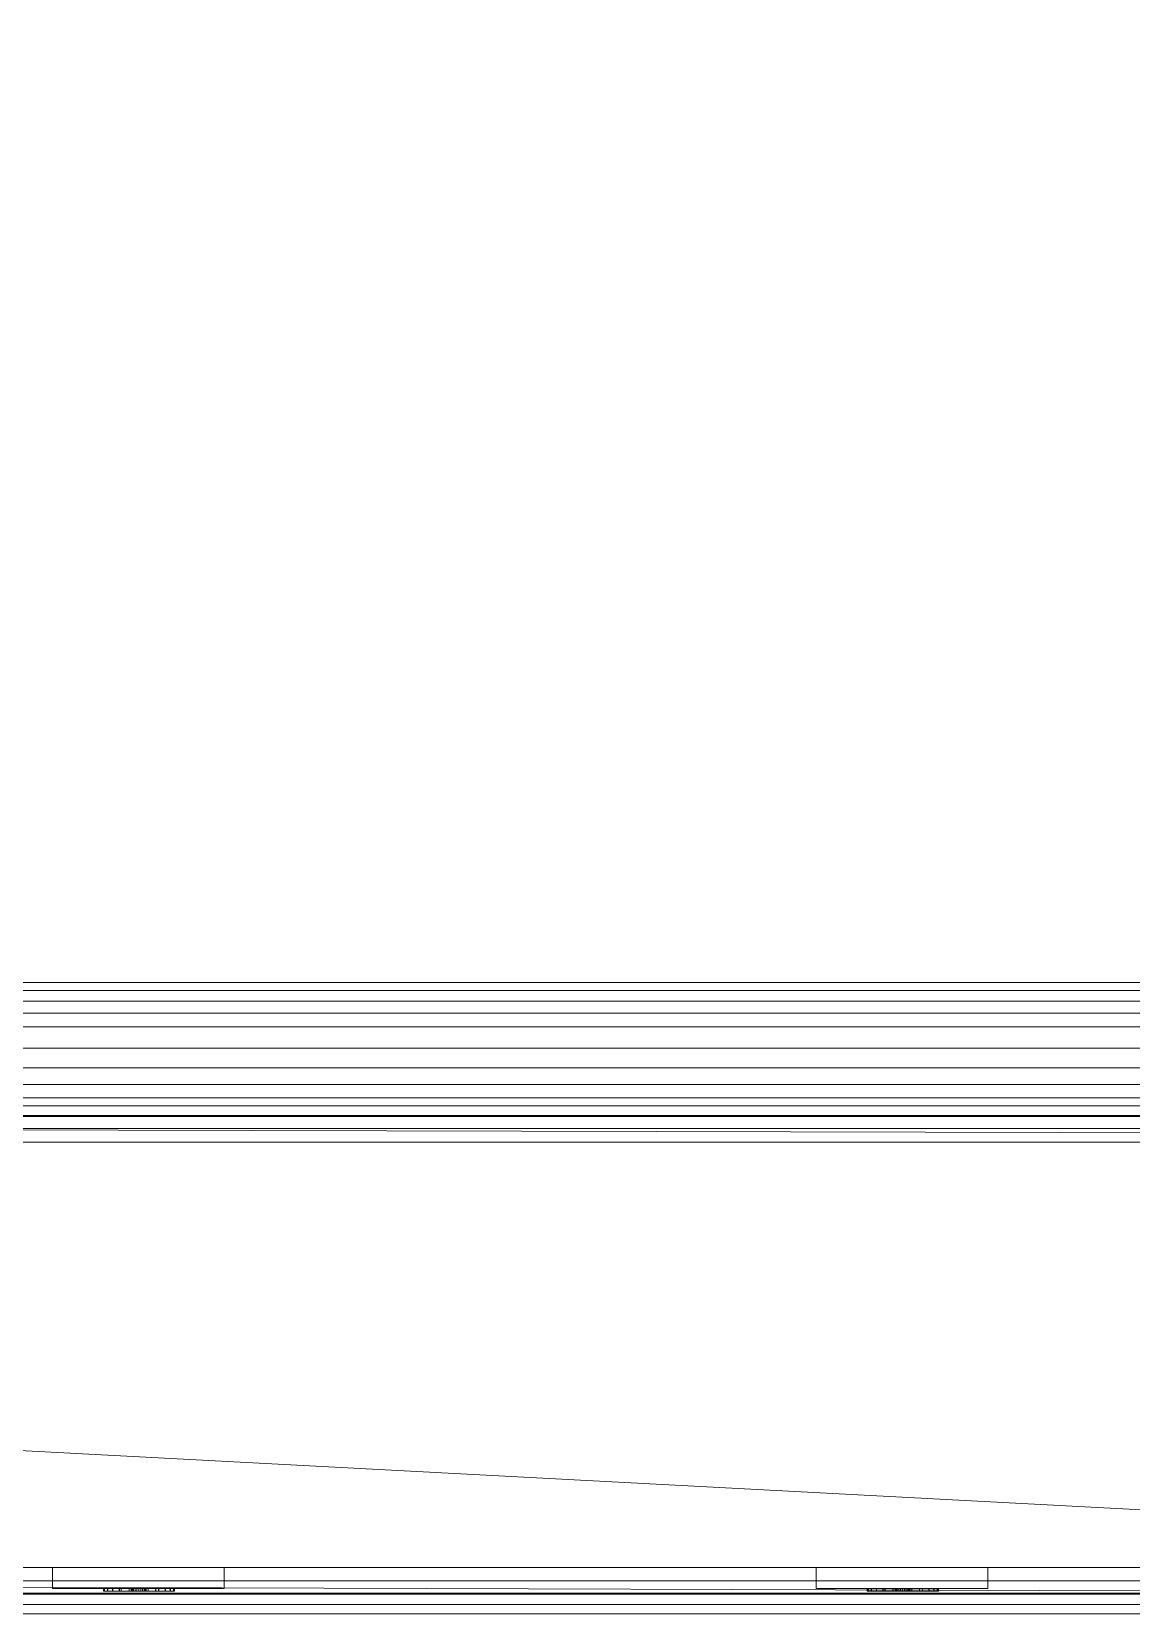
# Model space of a CAD drawing. Header units: inches. Extents: x -550 to 0, y -429 to 0.
# Drawn here: x -99.61 to -78.94, y -244 to -214.37 of the extents above; entities that cross this region are included whole.
import ezdxf

# ---------------------------------------------------------------- set-up
doc = ezdxf.new("R2010")
doc.units = ezdxf.units.IN
doc.header["$MEASUREMENT"] = 0
for name, color, linetype, lineweight in [('A-CLNG', 13, 'Continuous', 13), ('A-FLOR', 192, 'Continuous', 13), ('A-GENM', 13, 'Continuous', 9), ('A-WALL', 113, 'Continuous', 13), ('E-ELEC-FIXT', 91, 'Continuous', 9)]:
    doc.layers.add(name, color=color, linetype=linetype, lineweight=lineweight)

# ---------------------------------------------------------------- blocks, each defined once
blk = doc.blocks.new('Generic Models 34 - Generic Models 7-724973-_3D_')
at = {"layer": 'A-GENM'}
mesh = blk.add_polyface(dxfattribs=at)
corners = [(-6.5, -235.25, 105.805), (-209.425, -235.25, 105.805), (-215.5, -227.721, 105.805), (-215.5, -92, 105.805), (-6.5, -92, 105.805), (-48.5, -118, 105.805), (-175.5, -118, 105.805), (-195.5, -138, 105.805), (-195.5, -193.25, 105.805), (-175.5, -213.25, 105.805), (-48.5, -213.25, 105.805), (-28.5, -193.25, 105.805), (-28.5, -138, 105.805)]
mesh.append_faces([[corners[k] for k in face] for face in [(11, 0, 10)]], dxfattribs={"vtx0": -1, "vtx1": -1})
mesh.append_faces([[corners[k] for k in face] for face in [(4, 12, 5), (12, 4, 0, 11), (3, 6, 7), (10, 0, 1, 9), (2, 8, 9, 1)]], dxfattribs={"vtx0": -1, "vtx2": -1})
mesh.append_faces([[corners[k] for k in face] for face in [(3, 4, 5, 6), (2, 3, 7, 8)]], dxfattribs={"vtx1": -1, "vtx3": -1})
mesh = blk.add_polyface(dxfattribs=at)
corners = [(-6.5, -235.25, 111.906), (-6.5, -92, 111.906), (-215.5, -92, 111.906), (-215.5, -227.721, 111.906), (-209.425, -235.25, 111.906), (-48.5, -118, 111.906), (-28.5, -138, 111.906), (-28.5, -193.25, 111.906), (-48.5, -213.25, 111.906), (-175.5, -213.25, 111.906), (-195.5, -193.25, 111.906), (-195.5, -138, 111.906), (-175.5, -118, 111.906)]
mesh.append_faces([[corners[k] for k in face] for face in [(8, 0, 7), (6, 1, 5), (12, 2, 11)]], dxfattribs={"vtx0": -1, "vtx1": -1})
mesh.append_faces([[corners[k] for k in face] for face in [(3, 10, 11, 2), (2, 12, 5, 1)]], dxfattribs={"vtx0": -1, "vtx2": -1})
mesh.append_faces([[corners[k] for k in face] for face in [(4, 0, 8, 9), (3, 4, 9, 10), (6, 7, 0, 1)]], dxfattribs={"vtx1": -1, "vtx3": -1})
mesh = blk.add_polyface(dxfattribs=at)
corners = [(-6.5, -235.25, 111.906), (-209.425, -235.25, 111.906), (-209.425, -235.25, 105.805), (-6.5, -235.25, 105.805)]
mesh.append_faces([[corners[k] for k in face] for face in [(0, 1, 2, 3)]])
blk = doc.blocks.new('Generic Models 39 - Generic Models 12-725292-_3D_')
at = {"layer": 'A-GENM'}
mesh = blk.add_polyface(dxfattribs=at)
corners = [(-215.5, -92, 106), (-215.5, -227.721, 106), (-209.425, -235.25, 106), (-6.5, -235.25, 106), (-6.5, -92, 106), (-9.5, -232.25, 106), (-207.991, -232.25, 106), (-212.5, -226.661, 106), (-212.5, -95, 106), (-9.5, -95, 106)]
mesh.append_faces([[corners[k] for k in face] for face in [(8, 0, 1, 7), (0, 8, 9, 4)]], dxfattribs={"vtx0": -1, "vtx2": -1})
mesh.append_faces([[corners[k] for k in face] for face in [(6, 7, 1, 2), (9, 5, 3, 4), (5, 6, 2, 3)]], dxfattribs={"vtx1": -1, "vtx3": -1})
mesh = blk.add_polyface(dxfattribs=at)
corners = [(-208.389, -233.082, 105.445), (-208.269, -232.831, 105.506), (-208.159, -232.6, 105.624), (-208.064, -232.403, 105.792), (-207.991, -232.25, 106), (-9.5, -232.25, 106), (-9.347, -232.403, 105.792), (-9.15, -232.6, 105.624), (-8.919, -232.831, 105.506), (-8.668, -233.082, 105.445)]
mesh.append_faces([[corners[k] for k in face] for face in [(5, 6, 3, 4)]], dxfattribs={"vtx1": -1})
mesh.append_faces([[corners[k] for k in face] for face in [(2, 3, 6, 7), (7, 8, 1, 2)]], dxfattribs={"vtx1": -1, "vtx3": -1})
mesh.append_faces([[corners[k] for k in face] for face in [(8, 9, 0, 1)]], dxfattribs={"vtx3": -1})
mesh = blk.add_polyface(dxfattribs=at)
corners = [(-209.028, -234.418, 104.555), (-208.91, -234.172, 104.889), (-208.759, -233.856, 105.158), (-208.582, -233.486, 105.347), (-208.389, -233.082, 105.445), (-8.668, -233.082, 105.445), (-8.264, -233.486, 105.347), (-7.894, -233.856, 105.158), (-7.578, -234.172, 104.889), (-7.332, -234.418, 104.555)]
mesh.append_faces([[corners[k] for k in face] for face in [(0, 1, 8, 9)]], dxfattribs={"vtx1": -1})
mesh.append_faces([[corners[k] for k in face] for face in [(2, 3, 6, 7), (7, 8, 1, 2)]], dxfattribs={"vtx1": -1, "vtx3": -1})
mesh.append_faces([[corners[k] for k in face] for face in [(3, 4, 5, 6)]], dxfattribs={"vtx3": -1})
mesh = blk.add_polyface(dxfattribs=at)
corners = [(-209.425, -235.25, 104), (-209.305, -234.999, 104.061), (-209.195, -234.768, 104.179), (-209.101, -234.571, 104.346), (-209.028, -234.418, 104.555), (-7.332, -234.418, 104.555), (-7.179, -234.571, 104.346), (-6.982, -234.768, 104.179), (-6.751, -234.999, 104.061), (-6.5, -235.25, 104)]
mesh.append_faces([[corners[k] for k in face] for face in [(5, 6, 3, 4)]], dxfattribs={"vtx1": -1})
mesh.append_faces([[corners[k] for k in face] for face in [(2, 3, 6, 7), (7, 8, 1, 2)]], dxfattribs={"vtx1": -1, "vtx3": -1})
mesh.append_faces([[corners[k] for k in face] for face in [(8, 9, 0, 1)]], dxfattribs={"vtx3": -1})
mesh = blk.add_polyface(dxfattribs=at)
corners = [(-209.425, -235.25, 106), (-209.425, -235.25, 104), (-6.5, -235.25, 104), (-6.5, -235.25, 106)]
mesh.append_faces([[corners[k] for k in face] for face in [(0, 1, 2, 3)]])
blk = doc.blocks.new('Switch 4 - Switch 4-645439-_3D_')
at = {"layer": 'E-ELEC-FIXT'}
mesh = blk.add_polyface(dxfattribs=at)
corners = [(-1.612, 0.394), (-1.612, 0.394, 4.893), (1.612, 0.394, 4.893), (1.612, 0.394)]
mesh.append_faces([[corners[k] for k in face] for face in [(2, 3, 0, 1)]])
mesh = blk.add_polyface(dxfattribs=at)
corners = [(-1.612, 0.394), (1.612, 0.394), (1.612, 0), (-1.612, 0)]
mesh.append_faces([[corners[k] for k in face] for face in [(0, 1, 2, 3)]])
mesh = blk.add_polyface(dxfattribs=at)
corners = [(1.612, 0.394, 4.893), (-1.612, 0.394, 4.893), (-1.612, 0, 4.893), (1.612, 0, 4.893)]
mesh.append_faces([[corners[k] for k in face] for face in [(0, 1, 2, 3)]])
mesh = blk.add_polyface(dxfattribs=at)
corners = [(-1.612, 0.394, 4.893), (-1.612, 0.394), (-1.612, 0), (-1.612, 0, 4.893)]
mesh.append_faces([[corners[k] for k in face] for face in [(0, 1, 2, 3)]])
mesh = blk.add_polyface(dxfattribs=at)
corners = [(0.358, 0.444, 2.841), (-0.384, 0.444, 2.841), (-0.509, 0.444, 2.948), (-0.604, 0.444, 3.083), (-0.663, 0.444, 3.237), (-0.683, 0.444, 3.4), (-0.663, 0.444, 3.563), (-0.604, 0.444, 3.717), (-0.509, 0.444, 3.851), (-0.384, 0.444, 3.959), (0.358, 0.444, 3.959), (0.482, 0.444, 3.851), (0.577, 0.444, 3.717), (0.636, 0.444, 3.563), (0.656, 0.444, 3.4), (0.636, 0.444, 3.237), (0.577, 0.444, 3.083), (0.482, 0.444, 2.948), (-0.183, 0.444, 3.735), (-0.328, 0.444, 3.735), (-0.328, 0.444, 3.317), (-0.183, 0.444, 3.317), (0.17, 0.444, 3.7), (0.17, 0.444, 3.346), (0.32, 0.444, 3.346), (0.32, 0.444, 3.7), (0.131, 0.444, 2.904), (0.131, 0.444, 3.04), (0.126, 0.444, 3.076), (0.112, 0.444, 3.11), (0.09, 0.444, 3.139), (0.06, 0.444, 3.162), (0.026, 0.444, 3.176), (-0.01, 0.444, 3.181), (-0.046, 0.444, 3.176), (-0.08, 0.444, 3.162), (-0.11, 0.444, 3.139), (-0.132, 0.444, 3.11), (-0.146, 0.444, 3.076), (-0.151, 0.444, 3.04), (-0.151, 0.444, 2.904), (0.356, 0.444, 1.346), (-0.383, 0.444, 1.346), (-0.507, 0.444, 1.453), (-0.601, 0.444, 1.587), (-0.66, 0.444, 1.74), (-0.68, 0.444, 1.903), (-0.66, 0.444, 2.065), (-0.601, 0.444, 2.218), (-0.507, 0.444, 2.352), (-0.383, 0.444, 2.459), (0.356, 0.444, 2.459), (0.48, 0.444, 2.352), (0.574, 0.444, 2.218), (0.633, 0.444, 2.065), (0.653, 0.444, 1.903), (0.633, 0.444, 1.74), (0.574, 0.444, 1.587), (0.48, 0.444, 1.453), (-0.183, 0.444, 2.199), (-0.326, 0.444, 2.199), (-0.326, 0.444, 1.846), (-0.183, 0.444, 1.846), (0.169, 0.444, 2.202), (0.169, 0.444, 1.849), (0.319, 0.444, 1.849), (0.319, 0.444, 2.202), (0.13, 0.444, 1.409), (0.13, 0.444, 1.544), (0.125, 0.444, 1.581), (0.111, 0.444, 1.614), (0.089, 0.444, 1.643), (0.06, 0.444, 1.666), (0.026, 0.444, 1.68), (-0.01, 0.444, 1.684), (-0.046, 0.444, 1.68), (-0.08, 0.444, 1.666), (-0.109, 0.444, 1.643), (-0.131, 0.444, 1.614), (-0.146, 0.444, 1.581), (-0.15, 0.444, 1.544), (-0.15, 0.444, 1.409)]
mesh.append_faces([[corners[k] for k in face] for face in [(28, 17, 27), (25, 13, 24), (5, 20, 4), (69, 58, 68), (66, 54, 65), (46, 61, 45)]], dxfattribs={"vtx0": -1, "vtx1": -1})
mesh.append_faces([[corners[k] for k in face] for face in [(10, 22, 18, 9), (51, 63, 59, 50)]], dxfattribs={"vtx0": -1, "vtx1": -1, "vtx2": -1})
mesh.append_faces([[corners[k] for k in face] for face in [(0, 26, 27, 17), (23, 30, 31), (24, 28, 29), (23, 31, 32), (24, 15, 16), (23, 32, 33), (21, 35, 36), (21, 34, 35), (21, 36, 37, 20), (2, 38, 39), (6, 19, 20, 5), (9, 18, 19, 8), (41, 67, 68, 58), (64, 71, 72), (65, 69, 70), (64, 72, 73), (65, 56, 57), (59, 63, 64, 62), (64, 73, 74), (62, 76, 77), (62, 75, 76), (62, 77, 78, 61), (43, 79, 80), (50, 59, 60, 49), (47, 60, 61, 46)]], dxfattribs={"vtx0": -1, "vtx2": -1})
mesh.append_faces([[corners[k] for k in face] for face in [(24, 16, 17, 28), (20, 37, 38, 2), (65, 57, 58, 69), (61, 78, 79, 43)]], dxfattribs={"vtx0": -1, "vtx2": -1, "vtx3": -1})
mesh.append_faces([[corners[k] for k in face] for face in [(24, 13, 14, 15), (25, 11, 12, 13), (20, 2, 3, 4), (19, 6, 7, 8), (65, 54, 55, 56), (61, 43, 44, 45), (60, 47, 48, 49)]], dxfattribs={"vtx0": -1, "vtx3": -1})
mesh.append_faces([[corners[k] for k in face] for face in [(53, 54, 66, 52)]], dxfattribs={"vtx1": -1, "vtx2": -1})
mesh.append_faces([[corners[k] for k in face] for face in [(33, 34, 21, 23), (74, 75, 62, 64)]], dxfattribs={"vtx1": -1, "vtx2": -1, "vtx3": -1})
mesh.append_faces([[corners[k] for k in face] for face in [(40, 26, 0, 1), (29, 30, 23, 24), (25, 22, 10, 11), (22, 23, 21, 18), (39, 40, 1, 2), (81, 67, 41, 42), (70, 71, 64, 65), (66, 63, 51, 52), (80, 81, 42, 43)]], dxfattribs={"vtx1": -1, "vtx3": -1})
mesh = blk.add_polyface(dxfattribs=at)
corners = [(-0.384, 0.444, 3.959), (-0.509, 0.444, 3.851), (-0.604, 0.444, 3.717), (-0.663, 0.444, 3.563), (-0.683, 0.444, 3.4), (-0.663, 0.444, 3.237), (-0.604, 0.444, 3.083), (-0.509, 0.444, 2.948), (-0.384, 0.444, 2.841), (-0.384, 0.394, 2.841), (-0.509, 0.394, 2.948), (-0.604, 0.394, 3.083), (-0.663, 0.394, 3.237), (-0.683, 0.394, 3.4), (-0.663, 0.394, 3.563), (-0.604, 0.394, 3.717), (-0.509, 0.394, 3.851), (-0.384, 0.394, 3.959)]
mesh.append_faces([[corners[k] for k in face] for face in [(9, 10, 7, 8), (0, 1, 16, 17)]], dxfattribs={"vtx1": -1})
mesh.append_faces([[corners[k] for k in face] for face in [(10, 11, 6, 7), (11, 12, 5, 6), (4, 5, 12, 13), (13, 14, 3, 4), (14, 15, 2, 3), (15, 16, 1, 2)]], dxfattribs={"vtx1": -1, "vtx3": -1})
mesh = blk.add_polyface(dxfattribs=at)
corners = [(0.358, 0.394, 2.841), (0.482, 0.394, 2.948), (0.577, 0.394, 3.083), (0.636, 0.394, 3.237), (0.656, 0.394, 3.4), (0.636, 0.394, 3.563), (0.577, 0.394, 3.717), (0.482, 0.394, 3.851), (0.358, 0.394, 3.959), (-0.384, 0.394, 3.959), (-0.509, 0.394, 3.851), (-0.604, 0.394, 3.717), (-0.663, 0.394, 3.563), (-0.683, 0.394, 3.4), (-0.663, 0.394, 3.237), (-0.604, 0.394, 3.083), (-0.509, 0.394, 2.948), (-0.384, 0.394, 2.841), (-0.183, 0.394, 3.735), (-0.183, 0.394, 3.317), (-0.328, 0.394, 3.317), (-0.328, 0.394, 3.735), (0.17, 0.394, 3.7), (0.32, 0.394, 3.7), (0.32, 0.394, 3.346), (0.17, 0.394, 3.346), (0.131, 0.394, 2.904), (-0.151, 0.394, 2.904), (-0.151, 0.394, 3.04), (-0.146, 0.394, 3.076), (-0.132, 0.394, 3.11), (-0.11, 0.394, 3.139), (-0.08, 0.394, 3.162), (-0.046, 0.394, 3.176), (-0.01, 0.394, 3.181), (0.026, 0.394, 3.176), (0.06, 0.394, 3.162), (0.09, 0.394, 3.139), (0.112, 0.394, 3.11), (0.126, 0.394, 3.076), (0.131, 0.394, 3.04), (0.356, 0.394, 1.346), (0.48, 0.394, 1.453), (0.574, 0.394, 1.587), (0.633, 0.394, 1.74), (0.653, 0.394, 1.903), (0.633, 0.394, 2.065), (0.574, 0.394, 2.218), (0.48, 0.394, 2.352), (0.356, 0.394, 2.459), (-0.383, 0.394, 2.459), (-0.507, 0.394, 2.352), (-0.601, 0.394, 2.218), (-0.66, 0.394, 2.065), (-0.68, 0.394, 1.903), (-0.66, 0.394, 1.74), (-0.601, 0.394, 1.587), (-0.507, 0.394, 1.453), (-0.383, 0.394, 1.346), (-0.183, 0.394, 2.199), (-0.183, 0.394, 1.846), (-0.326, 0.394, 1.846), (-0.326, 0.394, 2.199), (0.169, 0.394, 2.202), (0.319, 0.394, 2.202), (0.319, 0.394, 1.849), (0.169, 0.394, 1.849), (0.13, 0.394, 1.409), (-0.15, 0.394, 1.409), (-0.15, 0.394, 1.544), (-0.146, 0.394, 1.581), (-0.131, 0.394, 1.614), (-0.109, 0.394, 1.643), (-0.08, 0.394, 1.666), (-0.046, 0.394, 1.68), (-0.01, 0.394, 1.684), (0.026, 0.394, 1.68), (0.06, 0.394, 1.666), (0.089, 0.394, 1.643), (0.111, 0.394, 1.614), (0.125, 0.394, 1.581), (0.13, 0.394, 1.544)]
mesh.append_faces([[corners[k] for k in face] for face in [(29, 16, 28), (21, 12, 20), (4, 24, 3), (70, 57, 69), (62, 53, 61), (45, 65, 44)]], dxfattribs={"vtx0": -1, "vtx1": -1})
mesh.append_faces([[corners[k] for k in face] for face in [(17, 27, 28, 16), (27, 17, 0, 26), (19, 31, 32), (20, 29, 30), (19, 32, 33), (20, 14, 15), (22, 18, 19, 25), (19, 33, 34), (25, 36, 37), (25, 35, 36), (25, 37, 38, 24), (1, 39, 40), (5, 23, 24, 4), (8, 22, 23, 7), (58, 68, 69, 57), (68, 58, 41, 67), (60, 72, 73), (61, 70, 71), (60, 73, 74), (61, 55, 56), (60, 74, 75), (66, 77, 78), (66, 76, 77), (66, 78, 79, 65), (42, 80, 81), (49, 63, 64, 48), (46, 64, 65, 45)]], dxfattribs={"vtx0": -1, "vtx2": -1})
mesh.append_faces([[corners[k] for k in face] for face in [(20, 15, 16, 29), (24, 38, 39, 1), (61, 56, 57, 70), (65, 79, 80, 42)]], dxfattribs={"vtx0": -1, "vtx2": -1, "vtx3": -1})
mesh.append_faces([[corners[k] for k in face] for face in [(20, 12, 13, 14), (21, 10, 11, 12), (24, 1, 2, 3), (23, 5, 6, 7), (61, 53, 54, 55), (65, 42, 43, 44), (64, 46, 47, 48)]], dxfattribs={"vtx0": -1, "vtx3": -1})
mesh.append_faces([[corners[k] for k in face] for face in [(52, 53, 62, 51)]], dxfattribs={"vtx1": -1, "vtx2": -1})
mesh.append_faces([[corners[k] for k in face] for face in [(8, 9, 18, 22), (34, 35, 25, 19), (49, 50, 59, 63), (75, 76, 66, 60)]], dxfattribs={"vtx1": -1, "vtx2": -1, "vtx3": -1})
mesh.append_faces([[corners[k] for k in face] for face in [(30, 31, 19, 20), (21, 18, 9, 10), (40, 26, 0, 1), (71, 72, 60, 61), (62, 59, 50, 51), (59, 60, 66, 63), (81, 67, 41, 42)]], dxfattribs={"vtx1": -1, "vtx3": -1})
mesh = blk.add_polyface(dxfattribs=at)
corners = [(-0.383, 0.444, 2.459), (-0.507, 0.444, 2.352), (-0.601, 0.444, 2.218), (-0.66, 0.444, 2.065), (-0.68, 0.444, 1.903), (-0.66, 0.444, 1.74), (-0.601, 0.444, 1.587), (-0.507, 0.444, 1.453), (-0.383, 0.444, 1.346), (-0.383, 0.394, 1.346), (-0.507, 0.394, 1.453), (-0.601, 0.394, 1.587), (-0.66, 0.394, 1.74), (-0.68, 0.394, 1.903), (-0.66, 0.394, 2.065), (-0.601, 0.394, 2.218), (-0.507, 0.394, 2.352), (-0.383, 0.394, 2.459)]
mesh.append_faces([[corners[k] for k in face] for face in [(9, 10, 7, 8), (0, 1, 16, 17)]], dxfattribs={"vtx1": -1})
mesh.append_faces([[corners[k] for k in face] for face in [(10, 11, 6, 7), (11, 12, 5, 6), (4, 5, 12, 13), (13, 14, 3, 4), (14, 15, 2, 3), (15, 16, 1, 2)]], dxfattribs={"vtx1": -1, "vtx3": -1})
mesh = blk.add_polyface(dxfattribs=at)
corners = [(0.358, 0.444, 3.959), (-0.384, 0.444, 3.959), (-0.384, 0.394, 3.959), (0.358, 0.394, 3.959)]
mesh.append_faces([[corners[k] for k in face] for face in [(3, 0, 1, 2)]])
mesh = blk.add_polyface(dxfattribs=at)
corners = [(-0.384, 0.444, 2.841), (0.358, 0.444, 2.841), (0.358, 0.394, 2.841), (-0.384, 0.394, 2.841)]
mesh.append_faces([[corners[k] for k in face] for face in [(0, 1, 2, 3)]])
mesh = blk.add_polyface(dxfattribs=at)
corners = [(0.356, 0.444, 2.459), (-0.383, 0.444, 2.459), (-0.383, 0.394, 2.459), (0.356, 0.394, 2.459)]
mesh.append_faces([[corners[k] for k in face] for face in [(3, 0, 1, 2)]])
mesh = blk.add_polyface(dxfattribs=at)
corners = [(-0.383, 0.444, 1.346), (0.356, 0.444, 1.346), (0.356, 0.394, 1.346), (-0.383, 0.394, 1.346)]
mesh.append_faces([[corners[k] for k in face] for face in [(3, 0, 1, 2)]])
mesh = blk.add_polyface(dxfattribs=at)
corners = [(-0.183, 0.444, 3.317), (-0.328, 0.444, 3.317), (-0.328, 0.394, 3.317), (-0.183, 0.394, 3.317)]
mesh.append_faces([[corners[k] for k in face] for face in [(0, 1, 2, 3)]])
mesh = blk.add_polyface(dxfattribs=at)
corners = [(-0.328, 0.444, 3.317), (-0.328, 0.444, 3.735), (-0.328, 0.394, 3.735), (-0.328, 0.394, 3.317)]
mesh.append_faces([[corners[k] for k in face] for face in [(0, 1, 2, 3)]])
mesh = blk.add_polyface(dxfattribs=at)
corners = [(-0.328, 0.444, 3.735), (-0.183, 0.444, 3.735), (-0.183, 0.394, 3.735), (-0.328, 0.394, 3.735)]
mesh.append_faces([[corners[k] for k in face] for face in [(3, 0, 1, 2)]])
mesh = blk.add_polyface(dxfattribs=at)
corners = [(-0.183, 0.444, 1.846), (-0.326, 0.444, 1.846), (-0.326, 0.394, 1.846), (-0.183, 0.394, 1.846)]
mesh.append_faces([[corners[k] for k in face] for face in [(0, 1, 2, 3)]])
mesh = blk.add_polyface(dxfattribs=at)
corners = [(-0.326, 0.444, 1.846), (-0.326, 0.444, 2.199), (-0.326, 0.394, 2.199), (-0.326, 0.394, 1.846)]
mesh.append_faces([[corners[k] for k in face] for face in [(0, 1, 2, 3)]])
mesh = blk.add_polyface(dxfattribs=at)
corners = [(-0.326, 0.444, 2.199), (-0.183, 0.444, 2.199), (-0.183, 0.394, 2.199), (-0.326, 0.394, 2.199)]
mesh.append_faces([[corners[k] for k in face] for face in [(3, 0, 1, 2)]])
mesh = blk.add_polyface(dxfattribs=at)
corners = [(-0.183, 0.444, 3.735), (-0.183, 0.444, 3.317), (-0.183, 0.394, 3.317), (-0.183, 0.394, 3.735)]
mesh.append_faces([[corners[k] for k in face] for face in [(0, 1, 2, 3)]])
mesh = blk.add_polyface(dxfattribs=at)
corners = [(-0.183, 0.444, 2.199), (-0.183, 0.444, 1.846), (-0.183, 0.394, 1.846), (-0.183, 0.394, 2.199)]
mesh.append_faces([[corners[k] for k in face] for face in [(0, 1, 2, 3)]])
mesh = blk.add_polyface(dxfattribs=at)
corners = [(0.131, 0.444, 2.904), (-0.151, 0.444, 2.904), (-0.151, 0.394, 2.904), (0.131, 0.394, 2.904)]
mesh.append_faces([[corners[k] for k in face] for face in [(0, 1, 2, 3)]])
mesh = blk.add_polyface(dxfattribs=at)
corners = [(-0.151, 0.444, 2.904), (-0.151, 0.444, 3.04), (-0.151, 0.394, 3.04), (-0.151, 0.394, 2.904)]
mesh.append_faces([[corners[k] for k in face] for face in [(3, 0, 1, 2)]])
mesh = blk.add_polyface(dxfattribs=at)
corners = [(-0.151, 0.444, 3.04), (-0.146, 0.444, 3.076), (-0.132, 0.444, 3.11), (-0.11, 0.444, 3.139), (-0.08, 0.444, 3.162), (-0.046, 0.444, 3.176), (-0.01, 0.444, 3.181), (0.026, 0.444, 3.176), (0.06, 0.444, 3.162), (0.09, 0.444, 3.139), (0.112, 0.444, 3.11), (0.126, 0.444, 3.076), (0.131, 0.444, 3.04), (0.131, 0.394, 3.04), (0.126, 0.394, 3.076), (0.112, 0.394, 3.11), (0.09, 0.394, 3.139), (0.06, 0.394, 3.162), (0.026, 0.394, 3.176), (-0.01, 0.394, 3.181), (-0.046, 0.394, 3.176), (-0.08, 0.394, 3.162), (-0.11, 0.394, 3.139), (-0.132, 0.394, 3.11), (-0.146, 0.394, 3.076), (-0.151, 0.394, 3.04)]
mesh.append_faces([[corners[k] for k in face] for face in [(0, 1, 24, 25)]], dxfattribs={"vtx1": -1})
mesh.append_faces([[corners[k] for k in face] for face in [(10, 11, 14, 15), (8, 9, 16, 17), (9, 10, 15, 16), (7, 8, 17, 18), (18, 19, 6, 7), (4, 5, 20, 21), (3, 4, 21, 22), (1, 2, 23, 24), (2, 3, 22, 23), (19, 20, 5, 6)]], dxfattribs={"vtx1": -1, "vtx3": -1})
mesh.append_faces([[corners[k] for k in face] for face in [(11, 12, 13, 14)]], dxfattribs={"vtx3": -1})
mesh = blk.add_polyface(dxfattribs=at)
corners = [(0.13, 0.444, 1.409), (-0.15, 0.444, 1.409), (-0.15, 0.394, 1.409), (0.13, 0.394, 1.409)]
mesh.append_faces([[corners[k] for k in face] for face in [(0, 1, 2, 3)]])
mesh = blk.add_polyface(dxfattribs=at)
corners = [(-0.15, 0.444, 1.409), (-0.15, 0.444, 1.544), (-0.15, 0.394, 1.544), (-0.15, 0.394, 1.409)]
mesh.append_faces([[corners[k] for k in face] for face in [(0, 1, 2, 3)]])
mesh = blk.add_polyface(dxfattribs=at)
corners = [(-0.15, 0.444, 1.544), (-0.146, 0.444, 1.581), (-0.131, 0.444, 1.614), (-0.109, 0.444, 1.643), (-0.08, 0.444, 1.666), (-0.046, 0.444, 1.68), (-0.01, 0.444, 1.684), (0.026, 0.444, 1.68), (0.06, 0.444, 1.666), (0.089, 0.444, 1.643), (0.111, 0.444, 1.614), (0.125, 0.444, 1.581), (0.13, 0.444, 1.544), (0.13, 0.394, 1.544), (0.125, 0.394, 1.581), (0.111, 0.394, 1.614), (0.089, 0.394, 1.643), (0.06, 0.394, 1.666), (0.026, 0.394, 1.68), (-0.01, 0.394, 1.684), (-0.046, 0.394, 1.68), (-0.08, 0.394, 1.666), (-0.109, 0.394, 1.643), (-0.131, 0.394, 1.614), (-0.146, 0.394, 1.581), (-0.15, 0.394, 1.544)]
mesh.append_faces([[corners[k] for k in face] for face in [(0, 1, 24, 25)]], dxfattribs={"vtx1": -1})
mesh.append_faces([[corners[k] for k in face] for face in [(10, 11, 14, 15), (8, 9, 16, 17), (9, 10, 15, 16), (7, 8, 17, 18), (18, 19, 6, 7), (4, 5, 20, 21), (3, 4, 21, 22), (1, 2, 23, 24), (2, 3, 22, 23), (19, 20, 5, 6)]], dxfattribs={"vtx1": -1, "vtx3": -1})
mesh.append_faces([[corners[k] for k in face] for face in [(11, 12, 13, 14)]], dxfattribs={"vtx3": -1})
mesh = blk.add_polyface(dxfattribs=at)
corners = [(0.13, 0.444, 1.544), (0.13, 0.444, 1.409), (0.13, 0.394, 1.409), (0.13, 0.394, 1.544)]
mesh.append_faces([[corners[k] for k in face] for face in [(3, 0, 1, 2)]])
mesh = blk.add_polyface(dxfattribs=at)
corners = [(0.131, 0.444, 3.04), (0.131, 0.444, 2.904), (0.131, 0.394, 2.904), (0.131, 0.394, 3.04)]
mesh.append_faces([[corners[k] for k in face] for face in [(3, 0, 1, 2)]])
mesh = blk.add_polyface(dxfattribs=at)
corners = [(0.169, 0.444, 2.202), (0.319, 0.444, 2.202), (0.319, 0.394, 2.202), (0.169, 0.394, 2.202)]
mesh.append_faces([[corners[k] for k in face] for face in [(3, 0, 1, 2)]])
mesh = blk.add_polyface(dxfattribs=at)
corners = [(0.319, 0.444, 1.849), (0.169, 0.444, 1.849), (0.169, 0.394, 1.849), (0.319, 0.394, 1.849)]
mesh.append_faces([[corners[k] for k in face] for face in [(0, 1, 2, 3)]])
mesh = blk.add_polyface(dxfattribs=at)
corners = [(0.169, 0.444, 1.849), (0.169, 0.444, 2.202), (0.169, 0.394, 2.202), (0.169, 0.394, 1.849)]
mesh.append_faces([[corners[k] for k in face] for face in [(0, 1, 2, 3)]])
mesh = blk.add_polyface(dxfattribs=at)
corners = [(0.17, 0.444, 3.7), (0.32, 0.444, 3.7), (0.32, 0.394, 3.7), (0.17, 0.394, 3.7)]
mesh.append_faces([[corners[k] for k in face] for face in [(3, 0, 1, 2)]])
mesh = blk.add_polyface(dxfattribs=at)
corners = [(0.32, 0.444, 3.346), (0.17, 0.444, 3.346), (0.17, 0.394, 3.346), (0.32, 0.394, 3.346)]
mesh.append_faces([[corners[k] for k in face] for face in [(0, 1, 2, 3)]])
mesh = blk.add_polyface(dxfattribs=at)
corners = [(0.17, 0.444, 3.346), (0.17, 0.444, 3.7), (0.17, 0.394, 3.7), (0.17, 0.394, 3.346)]
mesh.append_faces([[corners[k] for k in face] for face in [(0, 1, 2, 3)]])
mesh = blk.add_polyface(dxfattribs=at)
corners = [(0.319, 0.444, 2.202), (0.319, 0.444, 1.849), (0.319, 0.394, 1.849), (0.319, 0.394, 2.202)]
mesh.append_faces([[corners[k] for k in face] for face in [(0, 1, 2, 3)]])
mesh = blk.add_polyface(dxfattribs=at)
corners = [(0.32, 0.444, 3.7), (0.32, 0.444, 3.346), (0.32, 0.394, 3.346), (0.32, 0.394, 3.7)]
mesh.append_faces([[corners[k] for k in face] for face in [(0, 1, 2, 3)]])
mesh = blk.add_polyface(dxfattribs=at)
corners = [(0.356, 0.444, 1.346), (0.48, 0.444, 1.453), (0.574, 0.444, 1.587), (0.633, 0.444, 1.74), (0.653, 0.444, 1.903), (0.633, 0.444, 2.065), (0.574, 0.444, 2.218), (0.48, 0.444, 2.352), (0.356, 0.444, 2.459), (0.356, 0.394, 2.459), (0.48, 0.394, 2.352), (0.574, 0.394, 2.218), (0.633, 0.394, 2.065), (0.653, 0.394, 1.903), (0.633, 0.394, 1.74), (0.574, 0.394, 1.587), (0.48, 0.394, 1.453), (0.356, 0.394, 1.346)]
mesh.append_faces([[corners[k] for k in face] for face in [(9, 10, 7, 8), (0, 1, 16, 17)]], dxfattribs={"vtx1": -1})
mesh.append_faces([[corners[k] for k in face] for face in [(10, 11, 6, 7), (11, 12, 5, 6), (4, 5, 12, 13), (13, 14, 3, 4), (14, 15, 2, 3), (15, 16, 1, 2)]], dxfattribs={"vtx1": -1, "vtx3": -1})
mesh = blk.add_polyface(dxfattribs=at)
corners = [(0.358, 0.444, 2.841), (0.482, 0.444, 2.948), (0.577, 0.444, 3.083), (0.636, 0.444, 3.237), (0.656, 0.444, 3.4), (0.636, 0.444, 3.563), (0.577, 0.444, 3.717), (0.482, 0.444, 3.851), (0.358, 0.444, 3.959), (0.358, 0.394, 3.959), (0.482, 0.394, 3.851), (0.577, 0.394, 3.717), (0.636, 0.394, 3.563), (0.656, 0.394, 3.4), (0.636, 0.394, 3.237), (0.577, 0.394, 3.083), (0.482, 0.394, 2.948), (0.358, 0.394, 2.841)]
mesh.append_faces([[corners[k] for k in face] for face in [(9, 10, 7, 8), (0, 1, 16, 17)]], dxfattribs={"vtx1": -1})
mesh.append_faces([[corners[k] for k in face] for face in [(10, 11, 6, 7), (11, 12, 5, 6), (4, 5, 12, 13), (13, 14, 3, 4), (14, 15, 2, 3), (15, 16, 1, 2)]], dxfattribs={"vtx1": -1, "vtx3": -1})
mesh = blk.add_polyface(dxfattribs=at)
corners = [(1.612, 0.394), (1.612, 0.394, 4.893), (1.612, 0, 4.893), (1.612, 0)]
mesh.append_faces([[corners[k] for k in face] for face in [(0, 1, 2, 3)]])
mesh = blk.add_polyface(dxfattribs=at)
corners = [(-1.612, 0), (1.612, 0), (1.612, 0, 4.893), (-1.612, 0, 4.893)]
mesh.append_faces([[corners[k] for k in face] for face in [(1, 2, 3, 0)]])
blk = doc.blocks.new('Generic Models 49 - Generic Models 49-773309-_3D_')
at = {"layer": 'A-GENM'}
mesh = blk.add_polyface(dxfattribs=at)
corners = [(-369.75, -284.75, 106), (-369.75, -287.75, 106), (-312.25, -287.75, 106), (-312.25, -317.75, 106), (-363.25, -317.75, 106), (-363.25, -422.25, 106), (-6.5, -422.25, 106), (-6.5, -298.25, 106), (-58.25, -243.25, 106), (-213.25, -243.25, 106), (-223.5, -230.546, 106), (-223.5, -174, 106), (-273, -174, 106), (-273, -177, 106), (-226.5, -177, 106), (-226.5, -231.605, 106), (-214.684, -246.25, 106), (-59.546, -246.25, 106), (-9.5, -299.439, 106), (-9.5, -419.25, 106), (-360.25, -419.25, 106), (-360.25, -320.75, 106), (-309.25, -320.75, 106), (-309.25, -284.75, 106)]
mesh.append_faces([[corners[k] for k in face] for face in [(9, 16, 17, 8), (19, 6, 7, 18)]], dxfattribs={"vtx0": -1, "vtx2": -1})
mesh.append_faces([[corners[k] for k in face] for face in [(4, 5, 20, 21), (19, 20, 5, 6), (21, 22, 3, 4), (2, 3, 22, 23), (17, 18, 7, 8), (10, 11, 14, 15), (9, 10, 15, 16)]], dxfattribs={"vtx1": -1, "vtx3": -1})
mesh.append_faces([[corners[k] for k in face] for face in [(0, 1, 2, 23), (12, 13, 14, 11)]], dxfattribs={"vtx2": -1})
mesh = blk.add_polyface(dxfattribs=at)
corners = [(-58.25, -243.25, 104), (-58.357, -243.498, 104.041), (-58.458, -243.732, 104.133), (-58.549, -243.942, 104.272), (-58.625, -244.117, 104.453), (-58.682, -244.25, 104.667), (-213.728, -244.25, 104.667), (-213.664, -244.117, 104.453), (-213.581, -243.942, 104.272), (-213.481, -243.732, 104.133), (-213.369, -243.498, 104.041), (-213.25, -243.25, 104)]
mesh.append_faces([[corners[k] for k in face] for face in [(1, 10, 11, 0)]], dxfattribs={"vtx0": -1})
mesh.append_faces([[corners[k] for k in face] for face in [(4, 7, 8, 3), (3, 8, 9, 2), (2, 9, 10, 1)]], dxfattribs={"vtx0": -1, "vtx2": -1})
mesh.append_faces([[corners[k] for k in face] for face in [(5, 6, 7, 4)]], dxfattribs={"vtx2": -1})
mesh = blk.add_polyface(dxfattribs=at)
corners = [(-58.25, -243.25, 106), (-58.25, -243.25, 104), (-213.25, -243.25, 104), (-213.25, -243.25, 106)]
mesh.append_faces([[corners[k] for k in face] for face in [(3, 0, 1, 2)]])

msp = doc.modelspace()

# ---------------------------------------------------------------- block references
at = {"layer": 'A-GENM'}
for name, p in [('Generic Models 34 - Generic Models 7-724973-_3D_', (0, 0, -5.906)), ('Generic Models 39 - Generic Models 12-725292-_3D_', (0, 0, -6.101)), ('Generic Models 49 - Generic Models 49-773309-_3D_', (0, 0))]:
    msp.add_blockref(name, p, dxfattribs=at)
at = {"layer": 'E-ELEC-FIXT', "rotation": 180}
for p in [(-97.604, -243.25, 12), (-83.25, -243.25, 12)]:
    msp.add_blockref('Switch 4 - Switch 4-645439-_3D_', p, dxfattribs=at)

# ---------------------------------------------------------------- meshes
at = {"layer": 'A-CLNG'}
mesh = msp.add_polyface(dxfattribs=at)
corners = [(-318.75, 0, 111.906), (-318.75, -230.25, 111.906), (-312.25, -230.25, 111.906), (-312.25, -236.75, 111.906), (-318.75, -236.75, 111.906), (-364.25, -236.75, 111.906), (-364.25, -284.75, 111.906), (-369.75, -284.75, 111.906), (-369.75, -294.25, 111.906), (-534.25, -294.25, 111.906), (-534.25, -428.75, 111.906), (0, -428.75, 111.906), (0, 0, 111.906), (-312.25, -227.783, 111.906), (-312.25, -117.5, 111.906), (-273, -117.5, 111.906), (-273, -174, 111.906), (-273.535, -174, 111.906), (-273.535, -227.783, 111.906)]
mesh.append_faces([[corners[k] for k in face] for face in [(12, 18, 11)]], dxfattribs={"vtx0": -1, "vtx1": -1})
mesh.append_faces([[corners[k] for k in face] for face in [(11, 18, 8)]], dxfattribs={"vtx0": -1, "vtx1": -1, "vtx2": -1})
mesh.append_faces([[corners[k] for k in face] for face in [(6, 8, 18, 3)]], dxfattribs={"vtx0": -1, "vtx1": -1, "vtx2": -1, "vtx3": -1})
mesh.append_faces([[corners[k] for k in face] for face in [(0, 14, 15, 12), (12, 15, 16), (14, 0, 1)]], dxfattribs={"vtx0": -1, "vtx2": -1})
mesh.append_faces([[corners[k] for k in face] for face in [(13, 14, 1, 2), (18, 13, 2, 3)]], dxfattribs={"vtx1": -1, "vtx3": -1})
mesh.append_faces([[corners[k] for k in face] for face in [(6, 7, 8), (4, 5, 6, 3)]], dxfattribs={"vtx2": -1})
mesh.append_faces([[corners[k] for k in face] for face in [(16, 17, 18, 12)]], dxfattribs={"vtx2": -1, "vtx3": -1})
mesh.append_faces([[corners[k] for k in face] for face in [(8, 9, 10, 11)]], dxfattribs={"vtx3": -1})
mesh = msp.add_polyface(dxfattribs=at)
corners = [(-318.75, 0, 106), (0, 0, 106), (0, -428.75, 106), (-534.25, -428.75, 106), (-534.25, -294.25, 106), (-369.75, -294.25, 106), (-369.75, -284.75, 106), (-364.25, -284.75, 106), (-364.25, -236.75, 106), (-318.75, -236.75, 106), (-312.25, -236.75, 106), (-312.25, -230.25, 106), (-318.75, -230.25, 106), (-312.25, -227.783, 106), (-273.535, -227.783, 106), (-273.535, -174, 106), (-273, -174, 106), (-273, -117.5, 106), (-312.25, -117.5, 106)]
mesh.append_faces([[corners[k] for k in face] for face in [(16, 14, 15)]], dxfattribs={"vtx0": -1})
mesh.append_faces([[corners[k] for k in face] for face in [(0, 18, 12), (17, 1, 16)]], dxfattribs={"vtx0": -1, "vtx1": -1})
mesh.append_faces([[corners[k] for k in face] for face in [(10, 14, 7)]], dxfattribs={"vtx0": -1, "vtx1": -1, "vtx2": -1})
mesh.append_faces([[corners[k] for k in face] for face in [(14, 2, 5, 7)]], dxfattribs={"vtx0": -1, "vtx1": -1, "vtx2": -1, "vtx3": -1})
mesh.append_faces([[corners[k] for k in face] for face in [(14, 16, 1, 2)]], dxfattribs={"vtx0": -1, "vtx1": -1, "vtx3": -1})
mesh.append_faces([[corners[k] for k in face] for face in [(13, 11, 12, 18), (11, 13, 14, 10)]], dxfattribs={"vtx0": -1, "vtx2": -1})
mesh.append_faces([[corners[k] for k in face] for face in [(9, 10, 7, 8)]], dxfattribs={"vtx1": -1})
mesh.append_faces([[corners[k] for k in face] for face in [(17, 18, 0, 1)]], dxfattribs={"vtx1": -1, "vtx3": -1})
mesh.append_faces([[corners[k] for k in face] for face in [(3, 4, 5, 2), (5, 6, 7)]], dxfattribs={"vtx2": -1})
at = {"layer": 'A-FLOR'}
mesh = msp.add_polyface(dxfattribs=at)
corners = [(-318.75, -230.25, -5.906), (-318.75, 0, -5.906), (0, 0, -5.906), (0, -428.75, -5.906), (-534.25, -428.75, -5.906), (-534.25, -294.25, -5.906), (-549, -294.25, -5.906), (-549, -230.25, -5.906)]
mesh.append_faces([[corners[k] for k in face] for face in [(2, 3, 0, 1)]], dxfattribs={"vtx1": -1})
mesh.append_faces([[corners[k] for k in face] for face in [(4, 5, 0, 3)]], dxfattribs={"vtx1": -1, "vtx2": -1})
mesh.append_faces([[corners[k] for k in face] for face in [(5, 6, 7, 0)]], dxfattribs={"vtx3": -1})
mesh = msp.add_polyface(dxfattribs=at)
corners = [(-318.75, -230.25), (-549, -230.25), (-549, -294.25), (-534.25, -294.25), (-534.25, -428.75), (0, -428.75), (0, 0), (-318.75, 0)]
mesh.append_faces([[corners[k] for k in face] for face in [(0, 5, 6, 7), (3, 0, 1, 2)]], dxfattribs={"vtx0": -1})
mesh.append_faces([[corners[k] for k in face] for face in [(0, 3, 4, 5)]], dxfattribs={"vtx0": -1, "vtx3": -1})
at = {"layer": 'A-WALL'}
mesh = msp.add_polyface(dxfattribs=at)
corners = [(-209.829, -234.75), (-209.829, -234.75, 5), (-209.186, -234.75, 5), (-7, -234.75, 5), (-7, -234.75), (-209.186, -234.75)]
mesh.append_faces([[corners[k] for k in face] for face in [(3, 4, 5, 2), (0, 1, 2, 5)]], dxfattribs={"vtx2": -1})
mesh = msp.add_polyface(dxfattribs=at)
corners = [(-209.425, -235.25), (-209.829, -234.75), (-209.186, -234.75), (-7, -234.75), (-7, -235.25)]
mesh.append_faces([[corners[k] for k in face] for face in [(2, 0, 1)]], dxfattribs={"vtx0": -1})
mesh.append_faces([[corners[k] for k in face] for face in [(4, 0, 2, 3)]], dxfattribs={"vtx1": -1})
mesh = msp.add_polyface(dxfattribs=at)
corners = [(-209.829, -234.75, 5), (-209.425, -235.25, 5), (-7, -235.25, 5), (-7, -234.75, 5), (-209.186, -234.75, 5)]
mesh.append_faces([[corners[k] for k in face] for face in [(4, 2, 3)]], dxfattribs={"vtx0": -1})
mesh.append_faces([[corners[k] for k in face] for face in [(1, 2, 4, 0)]], dxfattribs={"vtx1": -1})
mesh = msp.add_polyface(dxfattribs=at)
corners = [(-6.5, -235.25), (-7, -235.25), (-209.425, -235.25), (-209.425, -235.25, 106), (-6.5, -235.25, 106), (-6.5, -235.25, 5)]
mesh.append_faces([[corners[k] for k in face] for face in [(3, 4, 5, 2)]], dxfattribs={"vtx2": -1})
mesh.append_faces([[corners[k] for k in face] for face in [(5, 0, 1, 2)]], dxfattribs={"vtx3": -1})
mesh = msp.add_polyface(dxfattribs=at)
corners = [(-209.425, -235.25), (-7, -235.25), (-6.5, -235.25), (-6.5, -243.25), (-41.773, -243.25), (-43.025, -241.919), (-44.44, -243.25), (-49.325, -243.25), (-58.25, -243.25), (-202.971, -243.25)]
mesh.append_faces([[corners[k] for k in face] for face in [(0, 8, 9)]], dxfattribs={"vtx0": -1})
mesh.append_faces([[corners[k] for k in face] for face in [(8, 0, 1, 5)]], dxfattribs={"vtx0": -1, "vtx2": -1, "vtx3": -1})
mesh.append_faces([[corners[k] for k in face] for face in [(7, 8, 5, 6)]], dxfattribs={"vtx1": -1})
mesh.append_faces([[corners[k] for k in face] for face in [(4, 5, 1, 3)]], dxfattribs={"vtx1": -1, "vtx2": -1})
mesh.append_faces([[corners[k] for k in face] for face in [(1, 2, 3)]], dxfattribs={"vtx2": -1})
mesh = msp.add_polyface(dxfattribs=at)
corners = [(-6.5, -235.25, 106), (-209.425, -235.25, 106), (-202.971, -243.25, 106), (-58.25, -243.25, 106), (-49.325, -243.25, 106), (-6.5, -243.25, 106)]
mesh.append_faces([[corners[k] for k in face] for face in [(3, 0, 1, 2), (0, 3, 4, 5)]], dxfattribs={"vtx0": -1})
mesh = msp.add_polyface(dxfattribs=at)
corners = [(-209.425, -235.25, 5), (-209.425, -235.25), (-7, -235.25), (-7, -235.25, 5)]
mesh.append_faces([[corners[k] for k in face] for face in [(3, 0, 1, 2)]])
mesh = msp.add_polyface(dxfattribs=at)
corners = [(-58.996, -243.25), (-213.25, -243.25), (-213.892, -243.25), (-213.892, -243.25, 8), (-213.25, -243.25, 8), (-58.996, -243.25, 8)]
mesh.append_faces([[corners[k] for k in face] for face in [(5, 0, 1, 4), (2, 3, 4, 1)]], dxfattribs={"vtx2": -1})
mesh = msp.add_polyface(dxfattribs=at)
corners = [(-213.892, -243.25), (-213.25, -243.25), (-58.996, -243.25), (-59.528, -243.75), (-213.489, -243.75)]
mesh.append_faces([[corners[k] for k in face] for face in [(1, 4, 0)]], dxfattribs={"vtx0": -1})
mesh.append_faces([[corners[k] for k in face] for face in [(3, 4, 1, 2)]], dxfattribs={"vtx1": -1})
mesh = msp.add_polyface(dxfattribs=at)
corners = [(-58.996, -243.25, 8), (-213.25, -243.25, 8), (-213.892, -243.25, 8), (-213.489, -243.75, 8), (-59.528, -243.75, 8)]
mesh.append_faces([[corners[k] for k in face] for face in [(1, 4, 0)]], dxfattribs={"vtx0": -1})
mesh.append_faces([[corners[k] for k in face] for face in [(3, 4, 1, 2)]], dxfattribs={"vtx1": -1})
mesh = msp.add_polyface(dxfattribs=at)
corners = [(-6.5, -243.25, 106), (-49.325, -243.25, 106), (-58.25, -243.25, 106), (-202.971, -243.25, 106), (-202.971, -243.25), (-58.25, -243.25), (-49.325, -243.25), (-44.44, -243.25), (-44.44, -243.25, 41), (-41.773, -243.25, 41), (-41.773, -243.25), (-6.5, -243.25)]
mesh.append_faces([[corners[k] for k in face] for face in [(8, 5, 6, 7)]], dxfattribs={"vtx0": -1})
mesh.append_faces([[corners[k] for k in face] for face in [(9, 1, 8)]], dxfattribs={"vtx0": -1, "vtx1": -1})
mesh.append_faces([[corners[k] for k in face] for face in [(4, 5, 8, 3), (2, 3, 8, 1), (0, 1, 9, 11)]], dxfattribs={"vtx1": -1, "vtx2": -1})
mesh.append_faces([[corners[k] for k in face] for face in [(9, 10, 11)]], dxfattribs={"vtx2": -1})
mesh = msp.add_polyface(dxfattribs=at)
corners = [(-59.528, -243.75), (-59.528, -243.75, 8), (-213.489, -243.75, 8), (-213.489, -243.75)]
mesh.append_faces([[corners[k] for k in face] for face in [(2, 3, 0, 1)]])

doc.saveas('drawing.dxf')
